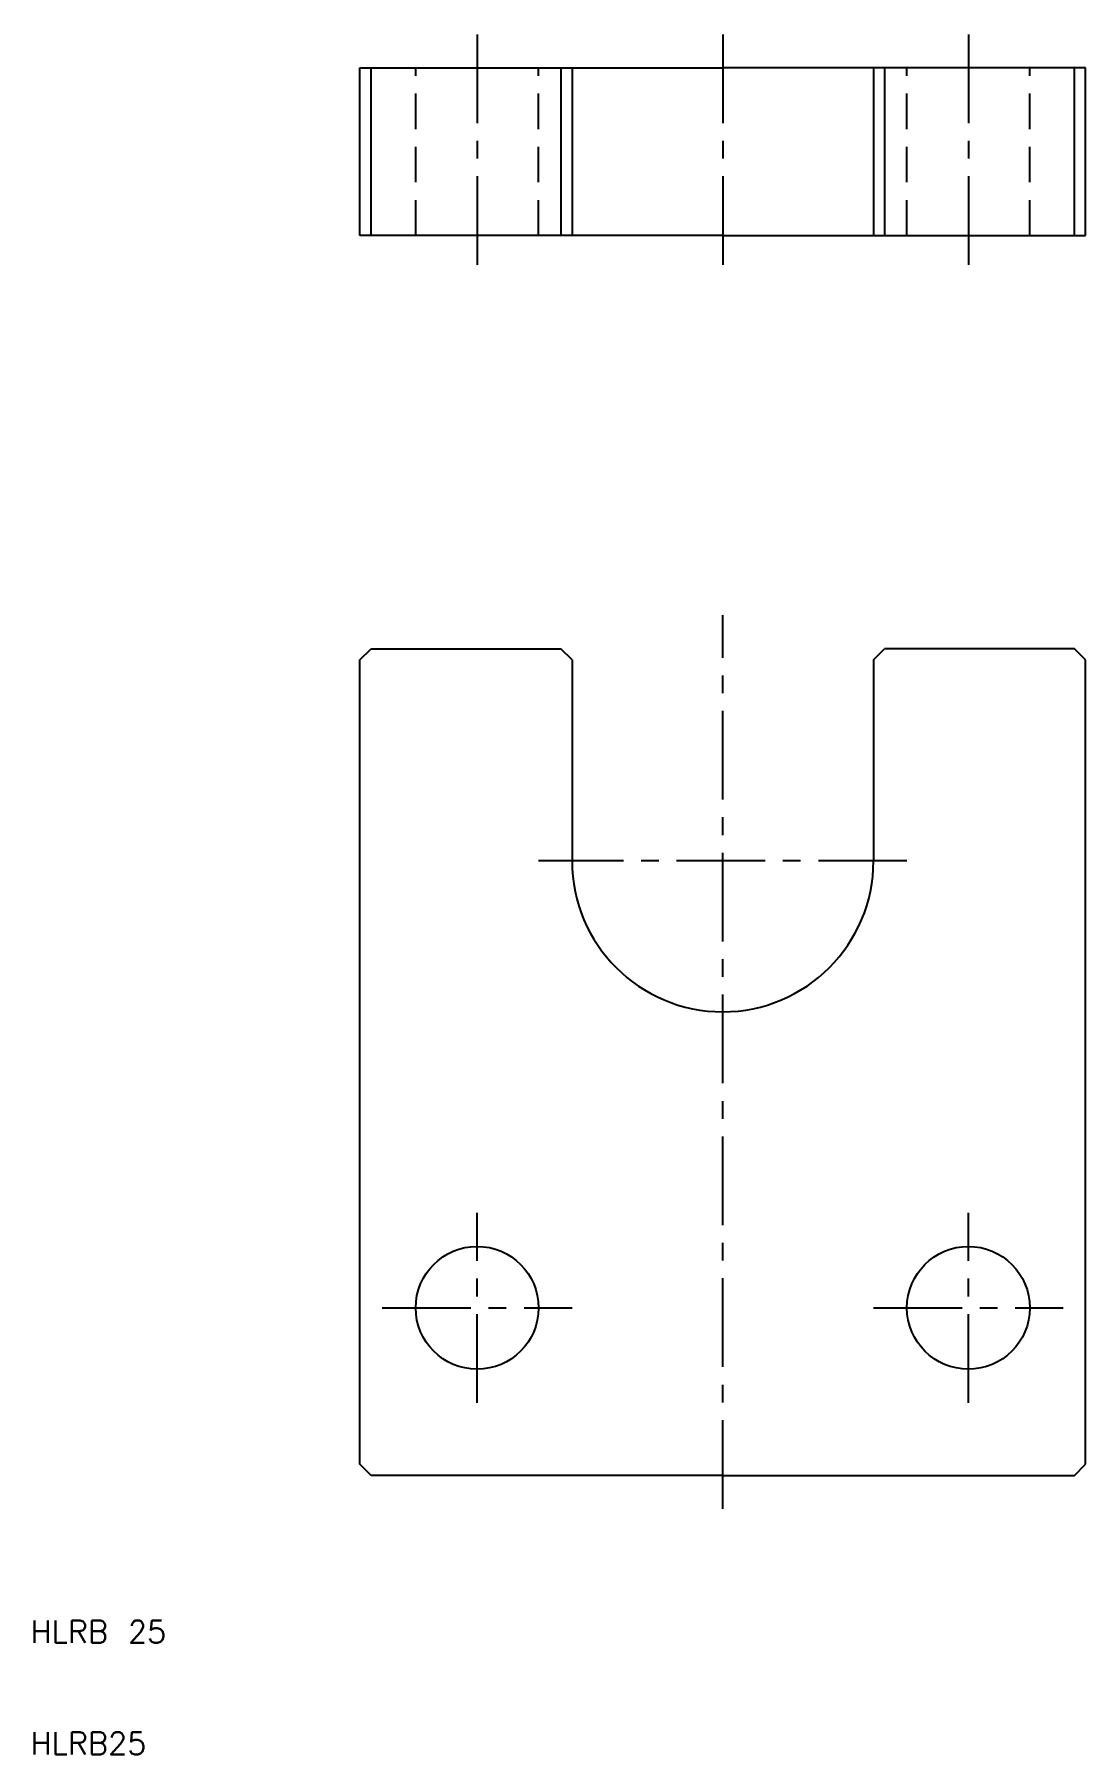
# Model space of a CAD drawing. Extents: x 10 to 105, y 10 to 164.
import ezdxf

# ---------------------------------------------------------------- set-up
doc = ezdxf.new("R2010")
doc.units = 0
doc.header["$LTSCALE"] = 0.25
doc.linetypes.add('CENTER', pattern=[50.8, 31.75, -6.35, 6.35, -6.35])
doc.linetypes.add('DASHED', pattern=[19.05, 12.7, -6.35])
doc.layers.get('0').update_dxf_attribs({"linetype": 'CONTINUOUS'})
doc.layers.add('CENTER', color=1, linetype='CENTER')
doc.styles.get("Standard").update_dxf_attribs({"font": 'txt.shx', "bigfont": 'extfont.shx'})

msp = doc.modelspace()

# ---------------------------------------------------------------- linework, layer by layer
for p, q in [((39.5, 146), (39.5, 161)), ((39.5, 161), (72, 161)), ((40.5, 146), (40.5, 161)), ((57.5, 161), (57.5, 146)), ((58.5, 161), (58.5, 146)), ((104.5, 161), (72, 161)), ((85.5, 161), (85.5, 146)), ((86.5, 161), (86.5, 146)), ((103.5, 146), (103.5, 161)), ((104.5, 146), (104.5, 161)), ((72, 146), (39.5, 146)), ((72, 146), (104.5, 146)), ((39.5, 108), (40.5, 109)), ((39.5, 36), (39.5, 108)), ((40.5, 109), (57.5, 109)), ((58.5, 108), (57.5, 109)), ((58.5, 108), (58.5, 90)), ((85.5, 108), (86.5, 109)), ((85.5, 108), (85.5, 90)), ((103.5, 109), (86.5, 109)), ((104.5, 108), (103.5, 109)), ((104.5, 36), (104.5, 108)), ((40.5, 35), (39.5, 36)), ((103.5, 35), (104.5, 36)), ((72, 35), (40.5, 35)), ((72, 35), (103.5, 35))]:
    msp.add_line(p, q)
at = {"color": 3, "linetype": 'DASHED'}
for p, q in [((44.5, 146), (44.5, 161)), ((55.5, 146), (55.5, 161)), ((88.5, 146), (88.5, 161)), ((99.5, 146), (99.5, 161))]:
    msp.add_line(p, q, dxfattribs=at)
for centre in [(50, 50), (94, 50)]:
    msp.add_circle(centre, 5.5)
for start, end in [(180, 270), (270, 0)]:
    msp.add_arc((72, 90), 13.5, start, end)
at = {"layer": 'CENTER', "color": 1, "linetype": 'CENTER'}
for p, q in [((50, 164), (50, 143)), ((72, 164), (72, 143)), ((94, 164), (94, 143)), ((72, 32), (72, 112)), ((88.5, 90), (55.5, 90)), ((50, 41.5), (50, 58.5)), ((94, 41.5), (94, 58.5)), ((41.5, 50), (58.5, 50)), ((85.5, 50), (102.5, 50))]:
    msp.add_line(p, q, dxfattribs=at)

# ---------------------------------------------------------------- texts
for s, p in [('HLRB 25', (10, 20)), ('HLRB25', (10, 10))]:
    msp.add_text(s, height=2).set_placement(p)

doc.saveas('drawing.dxf')
